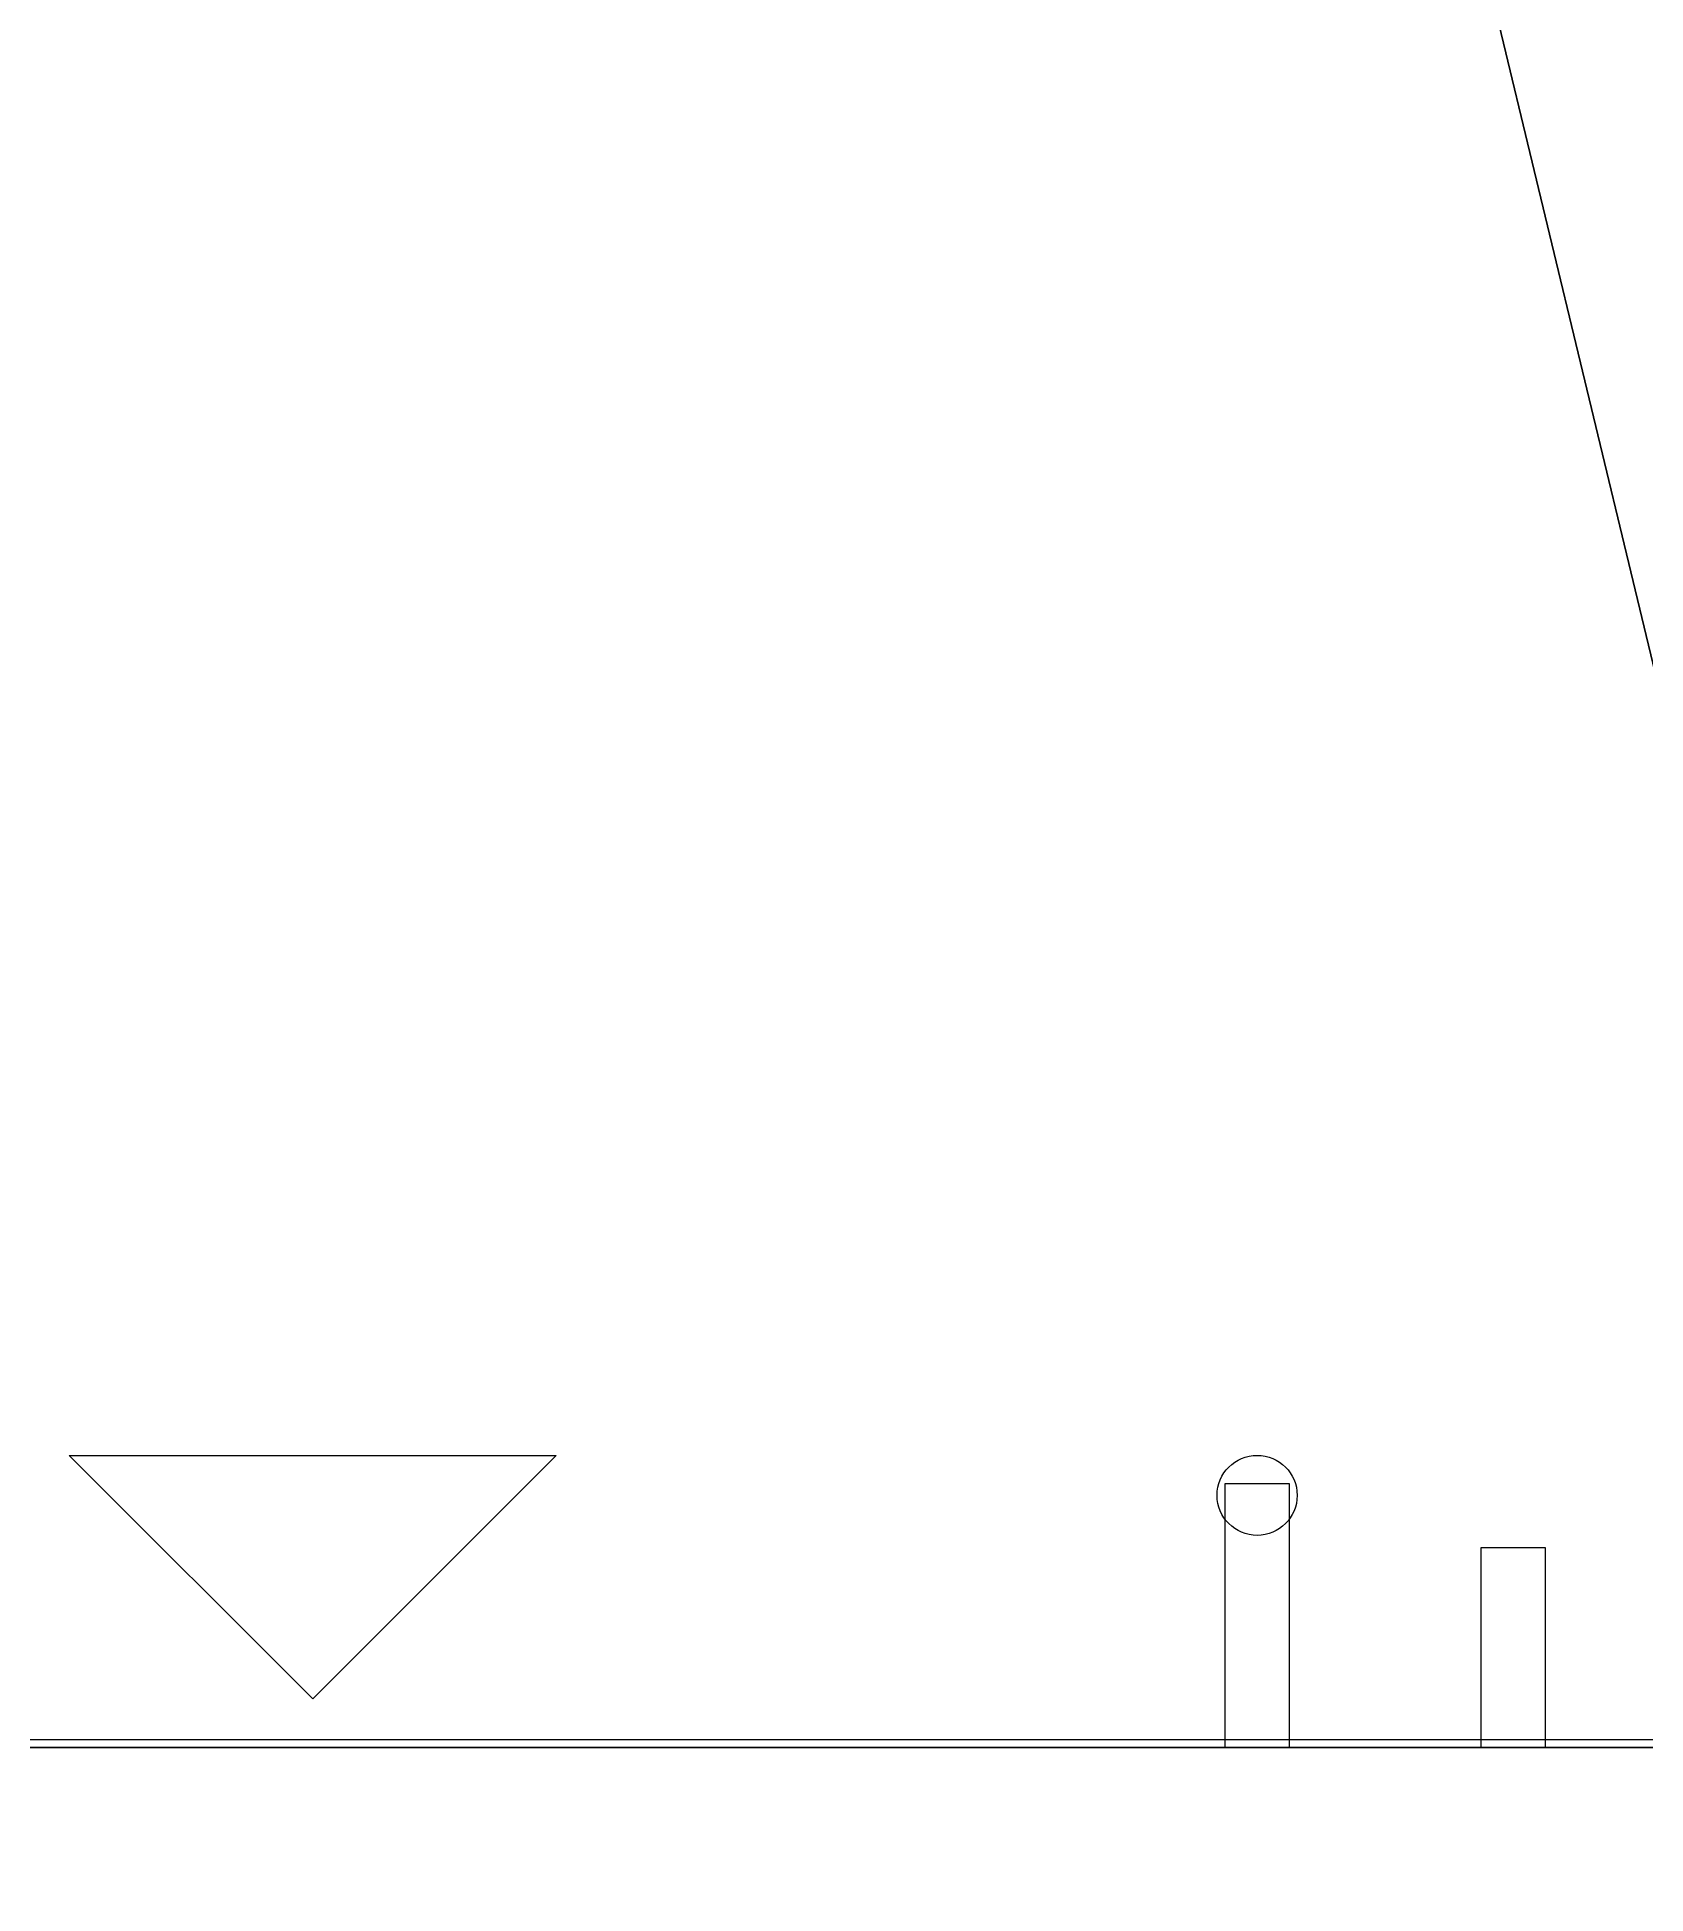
# Model space of a CAD drawing. Header units: millimetres. Extents: x -3498 to 36, y -676 to 1664.
# Drawn here: x -1790.4 to -1589.4, y -18.3 to 213.7 of the extents above; entities that cross this region are included whole.
import ezdxf

# ---------------------------------------------------------------- set-up
doc = ezdxf.new("R2010")
doc.units = ezdxf.units.MM
doc.header["$LTSCALE"] = 25.4
doc.layers.get('0').update_dxf_attribs({"true_color": 0xffffff})
for name, color, linetype, true_color in [('ABF-DSIDE-8', 32, 'Continuous', 0xcc5400), ('ABF_cuttingLines', 134, 'Continuous', 0x009987), ('ABF_edgeBanding', 252, 'Continuous', 0x777799), ('DEPTH12-$38878', 34, 'Continuous', 0xaa4400), ('DEPTH13_5-$89199', 172, 'Continuous', 0x0000cc), ('DEPTH14-$89260', 22, 'Continuous', 0xcc4400)]:
    doc.layers.add(name, color=color, linetype=linetype, true_color=true_color)

# ---------------------------------------------------------------- blocks, each defined once
blk = doc.blocks.new('Group26#1')
at = {"layer": 'DEPTH14-$89260', "color": 0}
blk.add_circle((-32, 31.5), 5, dxfattribs=at)
blk = doc.blocks.new('Group28#1')
at = {"layer": 'ABF-DSIDE-8', "color": 0, "extrusion": (0, 1, 0)}
for centre in [(32, -9), (0, -9)]:
    blk.add_circle(centre, 4, dxfattribs=at)
blk = doc.blocks.new('Group29#1')
at = {"layer": 'ABF-DSIDE-8', "color": 0}
for points in [[(-36, 0, 0), (-36, 33, 0), (-28, 33, 0), (-28, 0, 0), (-36, 0, 0)], [(-4, 0, 0), (-4, 25, 0), (4, 25, 0), (4, 0, 0), (-4, 0, 0)]]:
    blk.add_polyline3d(points, close=True, dxfattribs=at)
blk = doc.blocks.new('Group119#1')
at = {"layer": 'DEPTH12-$38878', "color": 0}
blk.add_circle((-9, 0), 4, dxfattribs=at)
at = {"layer": 'DEPTH13_5-$89199', "color": 0}
blk.add_circle((-9, 32), 5, dxfattribs=at)
blk = doc.blocks.new('Group221#1')
at = {"layer": 'ABF_cuttingLines', "color": 0}
blk.add_polyline3d([(399, 19, 0), (399, 1681, 0), (1, 1681, 0), (1, 19, 0), (399, 19, 0)], close=True, dxfattribs=at)
blk = doc.blocks.new('Group222#1')
at = {"layer": 'ABF_edgeBanding', "color": 0}
blk.add_polyline3d([(200, 24.07, 0), (169.58, 54.49, 0), (230.42, 54.49, 0), (200, 24.07, 0)], close=True, dxfattribs=at)
blk = doc.blocks.new('___#10')
at = {"color": 0}
for p, q in [((0, 18), (400, 18)), ((0, 18, 18), (400, 18, 18)), ((0, 18), (400, 18)), ((0, 18, 18), (400, 18, 18))]:
    blk.add_line(p, q, dxfattribs=at)
ref = blk.add_blockref('Group119#1', (399.5, 68, 18), dxfattribs=at)
ref.add_attrib('Skp_GroupInstanceName', '_ABF_minifixPlasticBase', (0, 0), dxfattribs={"height": 1})
ref = blk.add_blockref('Group26#1', (350, 18, 18), dxfattribs=at)
ref.add_attrib('Skp_GroupInstanceName', '_ABF_minifixBolts', (0, 0), dxfattribs={"height": 1})
ref = blk.add_blockref('Group29#1', (350, 18, 18), dxfattribs=at)
ref.add_attrib('Skp_GroupInstanceName', '_ABF_sideDrillDepth', (0, 0), dxfattribs={"height": 1})
ref = blk.add_blockref('Group28#1', (350, 18, 18), dxfattribs=at)
ref.add_attrib('Skp_GroupInstanceName', '_ABF_sideDrill', (0, 0), dxfattribs={"height": 1})
at = {"layer": 'ABF_cuttingLines', "color": 0}
blk.add_blockref('Group221#1', (0, 0, 18), dxfattribs=at)
at = {"layer": 'ABF_edgeBanding', "color": 0}
blk.add_blockref('Group222#1', (0, 0, 18), dxfattribs=at)
at = {"color": 0}
mesh = blk.add_polyface(dxfattribs=at)
corners = [(400, 1682), (0, 18), (0, 1682), (400, 18)]
mesh.append_faces([[corners[k] for k in face] for face in [(0, 1, 2), (1, 0, 3)]], dxfattribs={"vtx0": -1, "color": 0})
at = {"color": 7, "true_color": 0xffffff}
mesh = blk.add_polyface(dxfattribs=at)
corners = [(400, 18, 18), (0, 1682, 18), (0, 18, 18), (400, 1682, 18)]
mesh.append_faces([[corners[k] for k in face] for face in [(0, 1, 2), (1, 0, 3)]], dxfattribs={"vtx0": -1, "color": 7})
at = {"color": 0}
mesh = blk.add_polyface(dxfattribs=at)
corners = [(400, 18, 18), (0, 18), (400, 18), (0, 18, 18)]
mesh.append_faces([[corners[k] for k in face] for face in [(0, 1, 2), (1, 0, 3)]], dxfattribs={"vtx0": -1, "color": 0})
blk = doc.blocks.new('THICKNESS_18')
at = {"color": 0}
blk.add_blockref('___#10', (-1956, -18), dxfattribs=at)

msp = doc.modelspace()

# ---------------------------------------------------------------- block references
at = {"color": 0}
msp.add_blockref('THICKNESS_18', (0, 0), dxfattribs=at)

doc.saveas('drawing.dxf')
